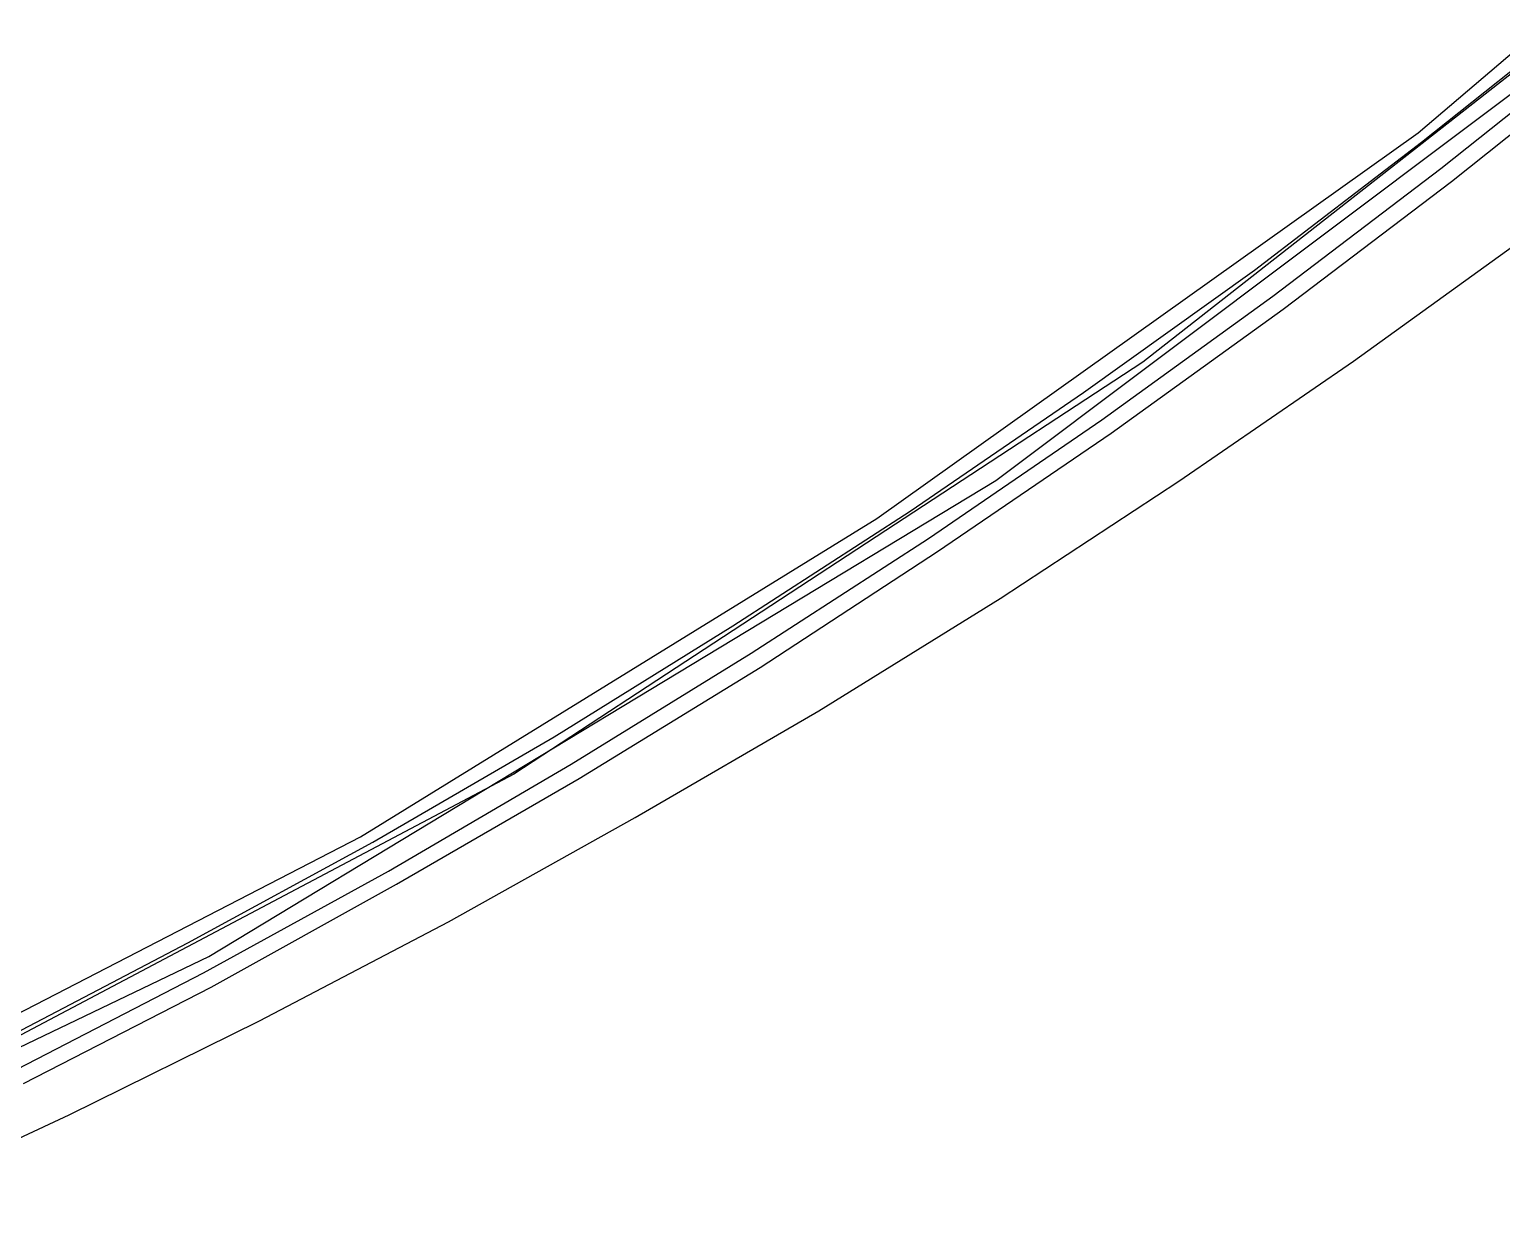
# Model space of a CAD drawing. Header units: feet. Extents: x -84 to 198, y -22 to 181.
# Drawn here: x 104.49 to 119.54, y 15.77 to 27.81 of the extents above; entities that cross this region are included whole.
import ezdxf

# ---------------------------------------------------------------- set-up
doc = ezdxf.new("R2010")
doc.units = ezdxf.units.FT
doc.layers.add('A-AREA-UNIDAD', color=30, linetype='CONTINUOUS')
doc.layers.add('A-LINEA', color=7, linetype='CONTINUOUS')

msp = doc.modelspace()

# ---------------------------------------------------------------- linework, layer by layer
at = {"layer": 'A-AREA-UNIDAD'}
for points in [[(127.008, 35.4489), (125.68, 33.44), (123.872, 31.2), (121.68, 28.96), (115.872, 24.4089), (109.44, 20.1956), (102.112, 16.32), (96.192, 13.7956), (90.16, 11.7156), (82.432, 9.6889), (90.72, 11.8044), (99.392, 15.0044), (106.32, 18.3289), (114.368, 23.2), (120.928, 28.1244), (124.56, 31.8044), (125.952, 33.6356), (127.76, 36.5689)], [(61.68, 7.8756), (67.328, 7.8756), (73.44, 8.2844), (82.08, 9.6), (82.24, 10.0089), (90.24, 12), (96.16, 14.0444), (102.16, 16.6044), (107.872, 19.5556), (113.152, 22.8089), (118.688, 26.7556), (122.4, 29.92), (125.312, 33.3156), (126.88, 35.68)]]:
    msp.add_lwpolyline(points, dxfattribs=at)
at = {"layer": 'A-LINEA'}
for points in [[(104.2, 17.4711), (106.1067, 18.4711), (108, 19.4978), (109.8533, 20.5778), (111.68, 21.7111), (113.4933, 22.8844), (115.2667, 24.0978), (117.0133, 25.3511), (118.72, 26.6578), (120.4, 27.9911)], [(104.36, 17.1778), (106.2667, 18.1644), (108.16, 19.2044), (110.0267, 20.2978), (111.8667, 21.4311), (113.68, 22.6044), (115.4533, 23.8178), (117.2, 25.0844), (118.92, 26.3911), (120.6133, 27.7378)], [(104.4267, 17.0311), (106.3467, 18.0178), (108.24, 19.0711), (110.1067, 20.1511), (111.96, 21.2844), (113.7733, 22.4711), (115.5467, 23.6844), (117.3067, 24.9511), (119.0267, 26.2578), (120.72, 27.6044)], [(102.92, 15.7911), (104.8933, 16.7111), (106.84, 17.6711), (108.7733, 18.6844), (110.68, 19.7511), (112.56, 20.8444), (114.4133, 21.9911), (116.24, 23.1911), (118.0267, 24.4178), (119.8, 25.6978), (121.5333, 27.0044)]]:
    msp.add_lwpolyline(points, dxfattribs=at)

doc.saveas('drawing.dxf')
